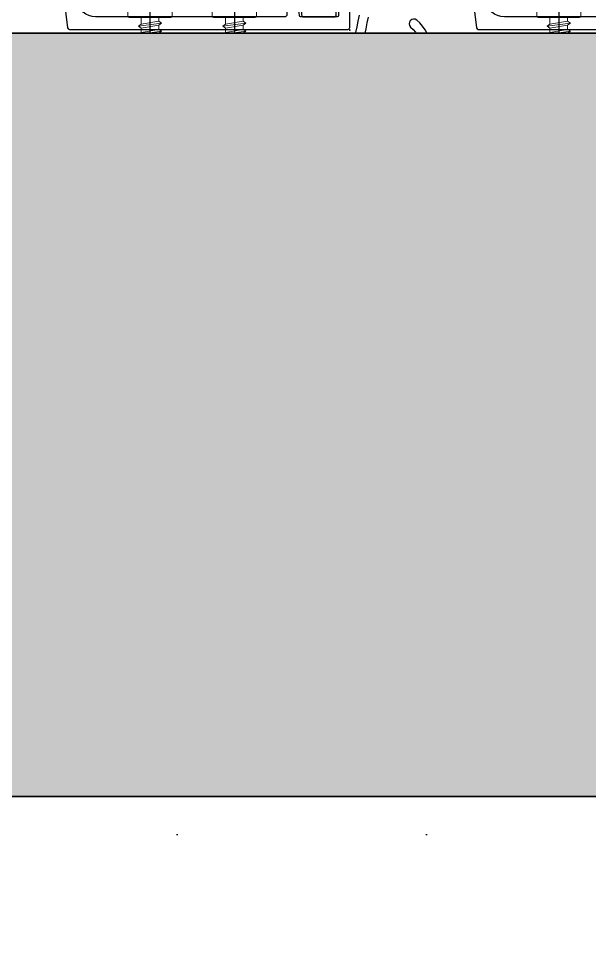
# Model space of a CAD drawing. Header units: millimetres. Extents: x -4391136 to -1798569, y -886572 to -291056.
# Drawn here: x -2452930.9 to -2452840.2, y -383440.3 to -383291.3 of the extents above; entities that cross this region are included whole.
import ezdxf

# ---------------------------------------------------------------- set-up
doc = ezdxf.new("R2010")
doc.units = ezdxf.units.MM
doc.set_wipeout_variables(frame=1)
for name, pattern in [('CENTER', [50.800000000000004, 31.75, -6.35, 6.35, -6.35]), ('HIDDEN', [0.375, 0.25, -0.125]), ('Xref-C-1-PP17-AR-2214-01-B$0$Hidden', [7.143800000000001, 4.7625, -2.3813])]:
    doc.linetypes.add(name, pattern=pattern)
for name, color, linetype in [('000 - STRUCTURE_STEEL_ACCESORIES_MAIN_COLOR_2', 7, 'Continuous'), ('000 - STRUCTURE_STEEL_ACCESORIES_WIPEOUT_', 7, 'Continuous'), ('010 - ASPG_ACCESSORIES_HATCH_', 7, 'Continuous'), ('010 - ASPG_ACCESSORIES_MAIN_COLOR_1', 7, 'Continuous'), ('010 - ASPG_ACCESSORIES_SUB_COLOR_1', 7, 'Continuous'), ('010 - ASPG_ACCESSORIES_SUB_COLOR_2', 7, 'Continuous'), ('010 - ASPG_ACCESSORIES_SYMBOL_', 7, 'Continuous'), ('010 - ASPG_ACCESSORIES_WIPEOUT_', 7, 'Continuous'), ('010 - ASPG_EXTR_MAIN_COLOR_2', 7, 'Continuous'), ('010 - ASPG_FASTERN_MAIN_COLOR_1', 7, 'Continuous'), ('010 - ASPG_FASTERN_SUB_COLOR_2', 7, 'Continuous'), ('010 - ASPG_FASTERN_SUB_COLOR_3', 7, 'Continuous'), ('010 - ASPG_FLASHING_HATCH_', 7, 'Continuous'), ('010 - ASPG_FLASHING_MAIN_COLOR_2', 7, 'Continuous'), ('010 - ASPG_FLASHING_MAIN_COLOR_4', 7, 'Continuous'), ('010 - ASPG_FLASHING_WIPEOUT_', 7, 'Continuous'), ('010 - ASPG_FRAMING_MAIN_COLOR_1', 7, 'Continuous'), ('010 - ASPG_FRAMING_MAIN_COLOR_2', 7, 'Continuous'), ('010 - ASPG_FRAMING_SUB_COLOR_2', 7, 'Continuous'), ('010 - ASPG_FRAMING_WIPEOUT_', 7, 'Continuous'), ('_PP-Dim', 7, 'Continuous'), ('BOLT & SCREW', 7, 'Continuous'), ('Center Line', 7, 'CENTER'), ('Xref-C-1-PP17-AR-2214-01-B$0$A-DETL-MBND', 7, 'Xref-C-1-PP17-AR-2214-01-B$0$Hidden')]:
    doc.layers.add(name, color=color, linetype=linetype)
doc.layers.add('010 - ASPG_EXTR_DEF_SUB', color=7, linetype='Continuous', plot=False)
doc.layers.add('010 - ASPG_FASTERN_DEF_SUB', color=7, linetype='Continuous', plot=False)
doc.layers.add('12-GRID', color=7, linetype='CENTER', lineweight=13)
doc.layers.add('SCREW', color=7, linetype='Continuous', lineweight=5)
pattern_1 = [(45, (68845973.91123614, -106253.6340706302), (-4.041115254481119, 4.041115254481119), []), (45, (68845976.60531414, -106253.6340706302), (-4.041115254481119, 4.041115254481119), [])]

# ---------------------------------------------------------------- blocks, each defined once
blk = doc.blocks.new('W-1-PP17-ENT2_REV00_20260526-152612_EX_LOPF-1')
at = {"layer": 'Xref-C-1-PP17-AR-2214-01-B$0$A-DETL-MBND', "color": 7}
blk.add_line((-13434.99999984959, -199.9999999986612), (970.0000017015263, -199.9999999986612), dxfattribs=at)
blk = doc.blocks.new('PZG35-9D5')
at = {"layer": 'Center Line', "color": 7}
blk.add_line((1.4210854715202e-14, 3.733653355866409), (1.4210854715202e-14, -10.53404386090006), dxfattribs=at)
at = {"layer": 'SCREW', "color": 7}
for p, q in [((-1.399999999999963, 2.842170943040401e-14), (-1.399999999999963, -1.090192378864657)), ((1.399999999999991, 0), (1.399999999999991, -0.5901923788647139)), ((-1.850000000000009, -1.399999999999977), (1.850000000000037, -0.8999999999999773)), ((-1.850000000000009, -1.399999999999977), (-1.399999999999963, -1.090192378864685)), ((-1.850000000000009, -1.399999999999977), (-1.399999999999963, -1.709807621135297)), ((-1.399999999999963, -1.090192378864685), (1.399999999999991, -0.5901923788646855)), ((-1.399999999999963, -1.709807621135297), (1.399999999999991, -1.209807621135297)), ((1.850000000000037, -0.8999999999999773), (1.399999999999991, -0.5901923788646855)), ((1.850000000000037, -0.8999999999999773), (1.399999999999991, -1.209807621135297)), ((1.399999999999991, -1.209807621135269), (1.399999999999991, -1.890192378864725)), ((-1.850000000000009, -2.699999999999989), (1.850000000000037, -2.199999999999989)), ((-1.850000000000009, -2.699999999999989), (-1.399999999999963, -2.390192378864697)), ((-1.850000000000009, -2.699999999999989), (-1.399999999999963, -3.009807621135309)), ((-1.399999999999963, -1.709807621135269), (-1.399999999999963, -2.390192378864697)), ((-1.399999999999963, -2.390192378864697), (1.399999999999991, -1.890192378864697)), ((-1.399999999999963, -3.009807621135309), (1.399999999999991, -2.509807621135309)), ((1.850000000000037, -2.199999999999989), (1.399999999999991, -1.890192378864697)), ((1.850000000000037, -2.199999999999989), (1.399999999999991, -2.509807621135309)), ((1.399999999999991, -2.50980762113528), (1.399999999999991, -3.190192378864708)), ((-1.850000000000009, -4), (-1.399999999999963, -3.690192378864708)), ((-1.850000000000009, -4), (-0.9911470940920566, -3.883938796498938)), ((-1.850000000000009, -4), (-1.399999999999963, -4.30980762113532)), ((-1.399999999999963, -3.009807621135309), (-1.399999999999963, -3.690192378864708)), ((-1.399999999999963, -3.690192378864708), (-0.8446989986695002, -3.591031485769975)), ((-1.399999999999963, -4.30980762113532), (-1.184865735341859, -4.271390788160659)), ((-1.399999999999963, -4.309807621135349), (-1.399999999999963, -8.099999999999966)), ((0.5619885887190463, -3.339837273736322), (1.399999999999991, -3.190192378864708)), ((0.7141825614195483, -3.653488843051434), (1.850000000000037, -3.5)), ((0.7141825614195483, -3.932275020881832), (1.399999999999991, -3.80980762113532)), ((1.850000000000037, -3.5), (1.399999999999991, -3.190192378864708)), ((1.850000000000037, -3.5), (1.399999999999991, -3.80980762113532)), ((1.399999999999991, -3.809807621135349), (1.399999999999991, -4.490192378864691)), ((0.7141825614195483, -4.612659778611231), (1.399999999999991, -4.49019237886472)), ((0.7141825614195483, -4.953488843051389), (1.850000000000037, -4.800000000000011)), ((0.7141825614195483, -5.232275020881843), (1.399999999999991, -5.109807621135332)), ((1.850000000000037, -4.800000000000011), (1.399999999999991, -4.49019237886472)), ((1.850000000000037, -4.800000000000011), (1.399999999999991, -5.109807621135332)), ((1.399999999999991, -5.109807621135332), (1.399999999999991, -8.099999999999966)), ((1.4210854715202e-14, -9.5), (-1.399999999999963, -8.099999999999966)), ((1.4210854715202e-14, -9.5), (1.399999999999991, -8.099999999999966))]:
    blk.add_line(p, q, dxfattribs=at)
blk.add_lwpolyline([(1.4210854715202e-14, -9.5), (0.7141825614195483, -5.232275020881843), (0.7141825614195483, -3.600899293750615, 0.4176573264866609), (0.4106596181599826, -3.300919979679151, 0.1081021898226624), (-0.8446989986694433, -3.591031485769975), (-1.399999999999991, -4.701675652739141)], format="xyb", dxfattribs=at)
blk = doc.blocks.new('*U3396')
at = {"layer": 'SCREW', "color": 7}
blk.add_lwpolyline([(3.026373332565058, 1.780836269555209, 0.09905967801670053), (0.7999999999999687, 2.546427498927414), (0.7999999999999687, 2.274284095813357), (-0.800000000000054, 2.274284095813357), (-0.800000000000054, 2.546427498927414, 0.09905967801670058), (-3.026373332565143, 1.780836269555209, 0.2665876613401604), (-3.500000000000043, 0.9556546004010897), (-3.500000000000043, 0.1999999999999886, 0.4142135623730938), (-3.300000000000054, 0), (3.299999999999997, 0, 0.4142135623731049), (3.499999999999986, 0.1999999999999886), (3.499999999999957, 0.9556546004010897, 0.2665876613401604)], format="xyb", close=True, dxfattribs=at)
blk.add_blockref('PZG35-9D5', (-1.4210854715202e-14, 0), dxfattribs=at)
blk = doc.blocks.new('*U3399')
at = {"color": 7}
blk.add_point((0, 0), dxfattribs=at)
at = {"layer": '010 - ASPG_ACCESSORIES_MAIN_COLOR_1', "color": 7}
blk.add_lwpolyline([(-39.69999999902211, -0.5999999995172398, 0.4142135623731156), (-39.99999999883585, -0.8999999995638059), (-39.99999999883585, -7.366962144914214, 0.5773502691897371), (-39.65044321701862, -7.568778847059366), (-36.64260295056738, -5.832201459393036, 0.7673269879794871), (-36.78520590183325, -5.299999999645297), (-37.89999999874271, -5.299999999645297, -0.4142135623735732), (-38.19999999902211, -4.999999999656938), (-38.19999999902211, -2.799999999587089, -0.4142135623730951), (-37.99999999883585, -2.59999999951724), (-32.18326623388566, -2.59999999951724, -0.3888787318530097), (-31.98402729420923, -2.782568851142787), (-31.8474567013327, -4.343577870872468, 0.3888787318530089), (-31.34935935237445, -4.799999999528882), (-30.29999999911524, -4.799999999528882, 0.4142135623732408), (-29.99999999883585, -4.499999999540523), (-29.99999999883585, -2.899999999505599, -0.4142135623731785), (-29.69999999902211, -2.59999999951724), (0.4107479506637901, -2.59999999951724, -0.3789692262628873), (3.38851808081381, -5.235465979035143), (7.952927200356498, -42.5207682372482, 0.4465929586642906), (11.6177961837966, -45.07649022702281, -0.4898018444424612), (16.07846395508386, -48.68238816667036), (16.06490363762714, -49.36225294566866, -0.1824796859550777), (15.80227640201338, -50.01801436272836, -0.2679491924113072), (15.32539491611533, -50.16829426406803, 1.122114645179816), (15.09990952932276, -52.3421093734276, 0.4050039718497206), (18.0645059288945, -49.40213623346681), (18.07806624681689, -48.72227145435209, 0.4898054953707174), (11.15966573380865, -43.12966807454978, -0.4465970485362636), (9.938031048281118, -42.27776159492242), (4.866356541635469, -0.8481197821154633, 0.3641755342157969), (4.570876519894227, -0.5999999995172398)], format="xyb", close=True, dxfattribs=at)
at = {"layer": '010 - ASPG_EXTR_DEF_SUB', "color": 7}
for p in [(-39.99999999883585, -0.4999999995172402), (43.44495566345738, -76.89999999944341), (43.44495566345738, -77.49999999954052)]:
    blk.add_point(p, dxfattribs=at)
at = {"layer": '010 - ASPG_EXTR_MAIN_COLOR_2', "color": 7}
blk.add_lwpolyline([(11.37409105408005, -48.15170148877115), (11.47245816211216, -47.43577758665815), (12.17779493960552, -47.55667202338264), (12.29266474000178, -46.78670596401826, -0.5355375090189683), (14.1918134491425, -49.16870282323253, 0.9915718169393263), (15.66379558271728, -49.57599316951273, 1.157025413028558), (8.792231505503878, -48.77291728999153, -0.6885576205791355), (8.274611146422103, -48.98797988444021), (-17.14292736421339, -22.16859813180672), (-32.34153279638849, -6.131750148785431), (-32.34153279638849, -2.899999981694054, 0.4143115081626392), (-32.64163311407901, -2.59999999951724), (-37.54163311352022, -2.59999999951724, 0.4141156188887998), (-37.84153278893791, -2.899999981635847), (-37.84153278893791, -4.299999988411218, 0.4142135623731781), (-37.54153279098682, -4.599999986478724), (-35.98884801496752, -4.599999986478724, -0.205894629290155), (-35.77110154624097, -4.693635078269653), (33.22969053988345, -77.49999999954052), (43.14495566324331, -77.49999999954052, 0.6681786376628355), (43.35708769806661, -76.98786796536915), (40.5215537941549, -74.1523340573247, 0.6681786381757795), (40.00942175951786, -74.36446609156592), (40.00942175951786, -75.99999999802712), (33.87471885257401, -75.99999999802712), (11.86384030175395, -52.7751643466243, -0.5583539238224016), (12.08261241135187, -51.95244935475676, 0.7662751832817146), (12.03674733010121, -50.39291741001107, -0.4385828234445206), (10.70630855322815, -48.05207626283555)], format="xyb", close=True, dxfattribs=at)
at = {"layer": 'SCREW', "color": 7, "rotation": 180}
for p in [(-21.64901723782532, -2.499999999924694), (-8.237076249206439, -2.499999999924694)]:
    blk.add_blockref('*U3396', p, dxfattribs=at)
blk = doc.blocks.new('*U2778')
at = {"color": 7}
blk.add_wipeout([(1380.0000000029763, 4.000000001456783), (60.00000000297587, 4.000000000000455), (60.00000000297587, 69.30000000000018), (1380.0000000029763, 69.30000000145697)], dxfattribs=at).dxf.layer = '010 - ASPG_FRAMING_WIPEOUT_'
at = {"layer": '010 - ASPG_FRAMING_MAIN_COLOR_2', "color": 7}
blk.add_lwpolyline([(1350.00000000414, 69.3000000014566), (90.00000000181171, 69.3), (90.00000000181171, 6), (1350.00000000414, 6.000000001456584)], close=True, dxfattribs=at)
at = {"layer": '010 - ASPG_FRAMING_SUB_COLOR_2', "color": 7}
for points in [[(1380.000000002976, 4.000000001456584), (60.00000000297587, 4), (60.00000000297587, 69.3), (1380.000000002976, 69.3000000014566)], [(60.00000000297587, 2.000000000715772), (60.00000000297587, 4), (1380.000000002976, 4.000000001456584), (1380.000000002976, 2.000000002172357)]]:
    blk.add_lwpolyline(points, close=True, dxfattribs=at)
at = {"color": 7, "xscale": -1, "rotation": 180}
for p in [(1261.770309460117, 69.3), (1326.770309460117, 69.3)]:
    blk.add_blockref('*U3399', p, dxfattribs=at)
blk = doc.blocks.new('*U1988')
at = {"color": 7}
blk.add_wipeout([(-1491.052723732777, 0), (1488.9472762672228, 0), (1488.9472762672228, 119.92499999998836), (-1491.052723732777, 119.92499999998836)], dxfattribs=at).dxf.layer = '010 - ASPG_FRAMING_WIPEOUT_'
at = {"layer": '010 - ASPG_FRAMING_MAIN_COLOR_1', "color": 7}
for p, q in [((-1491.052723732777, 10.38499999998021), (1488.947276267223, 10.38499999998021)), ((-1491.052723732733, 5.309999999997672), (1488.947276267223, 5.309999999997672)), ((-1491.052723732748, 0), (1488.947276267223, 0))]:
    blk.add_line(p, q, dxfattribs=at)
blk = doc.blocks.new('*U1976')
at = {"layer": '010 - ASPG_ACCESSORIES_SUB_COLOR_2', "color": 7}
for p, q in [((-2.084999999999127, -1.547816335794778), (-2.084999999999127, 0)), ((2.084999999999013, -1.047816335789321), (2.084999999999127, 0)), ((-2.729999999999563, -1.899999999995998), (2.729999999999563, -1.399999999995998)), ((-2.084999999999127, -1.547816335789321), (2.084999999999127, -1.047816335789321)), ((2.729999999999563, -1.399999999995998), (2.084999999999127, -1.047816335789321)), ((2.729999999999563, -1.399999999995998), (2.084999999999127, -1.752183664200857)), ((-2.729999999999563, -1.899999999995998), (-2.084999999999127, -1.547816335789321)), ((-2.729999999999563, -1.899999999995998), (-2.084999999999127, -2.252183664200857)), ((-2.084999999999127, -2.252183664200857), (2.084999999999127, -1.752183664200857)), ((-2.084999999999013, -3.347816335790412), (-2.084999999999127, -2.252183664206314)), ((-2.084999999999127, -3.347816335790412), (2.084999999999127, -2.847816335790412)), ((2.084999999999013, -2.847816335790412), (2.0849999999989, -1.752183664201084)), ((2.729999999999563, -3.19999999999709), (2.084999999999127, -2.847816335790412)), ((-2.729999999999563, -3.69999999999709), (2.729999999999563, -3.19999999999709)), ((-2.729999999999563, -3.69999999999709), (-2.084999999999127, -3.347816335790412)), ((-2.729999999999563, -3.69999999999709), (-2.084999999999127, -4.052183664201948)), ((-2.084999999999127, -4.052183664201948), (2.084999999999127, -3.552183664201948)), ((-2.0849999999989, -5.147816335791504), (-2.084999999999013, -4.052183664201948)), ((2.729999999999563, -3.19999999999709), (2.084999999999127, -3.552183664201948)), ((2.084999999999241, -4.647816335791504), (2.084999999999241, -3.552183664201948)), ((-2.729999999999563, -5.499999999998181), (2.729999999999563, -4.999999999998181)), ((-2.729999999999563, -5.499999999998181), (2.729999999999563, -4.999999999998181)), ((-2.729999999999563, -5.499999999998181), (-2.084999999999127, -5.147816335791504)), ((-2.729999999999563, -5.499999999998181), (-2.084999999999127, -5.147816335791504)), ((-2.729999999999563, -5.499999999998181), (-2.084999999999127, -5.852183664203039)), ((-2.729999999999563, -5.499999999998181), (-2.084999999999127, -5.852183664203039)), ((-2.084999999999127, -5.147816335791504), (2.084999999999127, -4.647816335791504)), ((-2.084999999999127, -5.147816335791504), (2.084999999999127, -4.647816335791504)), ((-2.084999999999127, -5.852183664203039), (2.084999999999127, -5.352183664203039)), ((-2.084999999999127, -5.852183664203039), (2.084999999999127, -5.352183664203039)), ((-2.084999999999127, -6.947816335792595), (-2.0849999999989, -5.852183664203039)), ((-2.084999999999127, -6.947816335792595), (-2.084999999999127, -5.852183664203039)), ((2.729999999999563, -4.999999999998181), (2.084999999999127, -4.647816335791504)), ((2.729999999999563, -4.999999999998181), (2.084999999999127, -4.647816335791504)), ((2.729999999999563, -4.999999999998181), (2.084999999999127, -5.352183664203039)), ((2.729999999999563, -4.999999999998181), (2.084999999999127, -5.352183664203039)), ((2.084999999999127, -6.447816335792595), (2.084999999999127, -5.352183664203039)), ((2.084999999999127, -6.447816335792595), (2.084999999999241, -5.352183664203039)), ((-2.729999999999563, -7.299999999999272), (2.729999999999563, -6.799999999999272)), ((-2.729999999999563, -7.299999999999272), (-2.084999999999127, -6.947816335792595)), ((-2.729999999999563, -7.299999999999272), (-2.084999999999127, -7.652183664204131)), ((-2.084999999999127, -6.947816335792595), (2.084999999999127, -6.447816335792595)), ((-2.084999999999127, -7.652183664204131), (2.084999999999127, -7.152183664204131)), ((2.729999999999563, -6.799999999999272), (2.084999999999127, -6.447816335792595)), ((2.729999999999563, -6.799999999999272), (2.084999999999127, -7.152183664204131)), ((2.084999999999127, -8.247816335793686), (2.084999999999127, -7.152183664204131)), ((-2.729999999999563, -9.099999999998545), (-2.084999999999127, -8.747816335793686)), ((-2.084999999999127, -8.747816335793686), (-2.084999999999127, -7.652183664204131)), ((-2.084999999999127, -8.747816335793686), (-1.064489079482883, -8.605286877620529)), ((0.4333070988686814, -8.43729858455481), (2.084999999999127, -8.247816335793686)), ((0.7141825614198751, -8.775605983184505), (2.729999999999563, -8.599999999998545)), ((2.729999999999563, -8.599999999998545), (2.084999999999127, -8.247816335793686)), ((2.729999999999563, -8.599999999998545), (2.084999999999127, -8.952183664205222)), ((-2.729999999999563, -9.099999999998545), (-1.568355612604137, -8.982641209644498)), ((-2.729999999999563, -9.099999999998545), (-2.084999999999127, -9.452183664205222)), ((-2.084999999999127, -9.452183664205222), (-1.629698446698967, -9.388594061787444)), ((-2.084999999999127, -10.54781633579296), (-2.084999999999127, -9.452183664205222)), ((0.7141825614198751, -9.102437496409038), (2.084999999999127, -8.952183664205222)), ((0.7141825614198751, -10.20507654483481), (2.084999999999127, -10.04781633579296)), ((0.7141825614198751, -10.57560598318378), (2.729999999999563, -10.39999999999964)), ((2.084999999999127, -10.04781633579296), (2.084999999999127, -8.952183664205222)), ((2.729999999999563, -10.39999999999964), (2.084999999999127, -10.04781633579296)), ((2.729999999999563, -10.39999999999964), (2.084999999999127, -10.75218366420449)), ((-2.729999999999563, -10.89999999999964), (-2.084999999999127, -10.54781633579296)), ((-2.729999999999563, -10.89999999999964), (-1.844567201240352, -10.81054635710279)), ((-2.729999999999563, -10.89999999999964), (-2.084999999999127, -11.25218366420449)), ((-2.084999999999127, -10.54781633579296), (-1.798826981090315, -10.50784803706301)), ((-2.084999999999127, -11.25218366420449), (-1.907557413303948, -11.22740118002912)), ((-2.084999999999127, -12.40167565273805), (-2.084999999999127, -11.25218366420449)), ((0.7141825614198751, -10.90243749640831), (2.084999999999127, -10.75218366420449)), ((2.084999999999127, -10.75218366420449), (2.084999999999127, -15.59999999999854)), ((-2.084999999999127, -12.40167565273805), (-2.084999999999127, -15.59999999999854)), ((0, -17.19999999999891), (-2.084999999999127, -15.59999999999854)), ((0, -17.19999999999891), (2.084999999999127, -15.59999999999854))]:
    blk.add_line(p, q, dxfattribs=at)
blk.add_lwpolyline([(0, -17.19999999999891), (0.7141825614198751, -11.45704931750151), (0.7141825614198751, -8.736688384093213, 0.4176573264866609), (0.4106596181591158, -8.436709070021607, 0.07099332720072511), (-1.529698998669119, -8.726820576112004), (-2.084999999999127, -12.40167565273805)], format="xyb", dxfattribs=at)
at = {"layer": '010 - ASPG_ACCESSORIES_SYMBOL_', "color": 7, "linetype": 'CENTER'}
blk.add_line((0, 6.142561988594025), (0, -18.19999999999891), dxfattribs=at)
at = {"layer": '010 - ASPG_FASTERN_MAIN_COLOR_1', "color": 7}
for p, q in [((-4.170000000000073, 5.049999999999272), (-4.170000000000073, 1.200000000000728)), ((3.127500000000509, 5.450000000000728), (-3.127500000000509, 5.450000000000728)), ((-2.084999999999127, 5.049999999999272), (-2.084999999999127, 1.200000000000728)), ((2.084999999999127, 5.049999999999272), (2.084999999999127, 1.200000000000728)), ((4.170000000000073, 5.049999999999272), (4.170000000000073, 1.200000000000728)), ((-5.5, 0.5499999999992724), (-5.5, 0)), ((5.5, 0), (-5.5, 0)), ((-5.200000000000728, 0.8500000000003638), (-4.170000000000073, 1.200000000000728)), ((5.200000000000728, 0.8500000000003638), (-5.200000000000728, 0.8500000000003638)), ((4.170000000000073, 1.200000000000728), (-4.170000000000073, 1.200000000000728)), ((-2.57630675031578, 0.8500000000003638), (-2.084999999999127, 1.200000000000728)), ((2.44630675031658, 0.8500000000003638), (2.084999999999127, 1.200000000000728)), ((5.200000000000728, 0.8500000000003638), (4.170000000000073, 1.200000000000728)), ((5.5, 0.5499999999992724), (5.5, 0))]:
    blk.add_line(p, q, dxfattribs=at)
for centre, radius, start, end in [((-3.127500000000509, 3.891492187500262), 1.55850781249987, 48.01707852331997, 131.98292147668), ((0, -0.1840312499989523), 5.634031249999114, 68.2799117114248, 111.7200882885752), ((3.127500000000509, 3.891492187500262), 1.558507812499965, 48.01707852331997, 131.98292147668), ((-5.200000000000728, 0.5499999999992724), 0.3, 90, 180), ((5.200000000000728, 0.5499999999992724), 0.3, 0, 90)]:
    blk.add_arc(centre, radius, start, end, dxfattribs=at)
blk = doc.blocks.new('G$C7D677D58')
at = {"layer": '010 - ASPG_FASTERN_MAIN_COLOR_1'}
h = blk.add_hatch(dxfattribs=at)
h.set_pattern_fill('ANSI35', scale=0.02, angle=280.6768409131589, style=0)
h.set_pattern_definition([(145.6768409131589, (67.45353497568851, -13.09426057516771), (0.00281929956869494, 0.00412935224241727), []), (145.6768409131589, (67.45006064978782, -13.09491560150343), (0.00281929956869494, 0.00412935224241727), [0.006249999999999968, -0.001249999999999992, 0, -0.001249999999999992])])
h.paths.add_polyline_path([(0.02989179726182556, 0.01545000000078289), (0.02447319464567954, 0.01545000000078289), (0.02447319464567954, 0.0005500000004303729), (0.02989179726182556, 0.0005500000004303729)])
at = {"layer": '010 - ASPG_FASTERN_DEF_SUB', "color": 7, "ltscale": 0.1}
blk.add_line((0.03829179726176335, 0.007999999999924512), (0, 0.007999999999924512, -2.806346833239134e-06), dxfattribs=at)
at = {"layer": '010 - ASPG_FASTERN_MAIN_COLOR_1', "color": 7}
for p, q in [((0.01247319464710017, 0.01492820323028354, -2.806346833239134e-06), (0.007673194646940829, 0.01492820323028354, -2.806346833239134e-06)), ((0.01327319464712673, 0, -2.806346833239134e-06), (0.01327319464712673, 0.01599999999996271, -2.806346833239134e-06)), ((0.01327319464712673, 0.01599999999996271, -2.806346833239134e-06), (0.01447319464705288, 0.01599999999996271, -2.806346833239134e-06)), ((0.01447319464705288, 0.01599999999996271, -2.806346833239134e-06), (0.01447319464705288, 0, -2.806346833239134e-06)), ((0.02989179726182556, 0), (0.02989179726182556, 0.01599999999996271)), ((0.02989179726182556, 0.01599999999996271), (0.03109179726175171, 0.01599999999996271)), ((0.03109179726175171, 0.01599999999996271), (0.03109179726175171, 0)), ((0.03109179726175171, 0.001071796769679167), (0.03109179726175171, 0.01492820323028354)), ((0.03589179726191105, 0.01492820323028354), (0.03109179726175171, 0.01492820323028354)), ((0.002400000000079672, 0.01199999999994361, -2.806346833239134e-06), (0.001600000000053114, 0.01119999999991705, -2.806346833239134e-06)), ((0.006873194647141645, 0.01199999999994361, -2.806346833239134e-06), (0.002400000000079672, 0.01199999999994361, -2.806346833239134e-06)), ((0.006873194647141645, 0.002803847577297347, -2.806346833239134e-06), (0.006873194647141645, 0.01319615242266536, -2.806346833239134e-06)), ((0.01327319464712673, 0.002803847577297347, -2.806346833239134e-06), (0.01327319464712673, 0.01319615242266536, -2.806346833239134e-06)), ((0.03669179726193761, 0.002803847577297347), (0.03669179726193761, 0.01319615242266536)), ((0.001600000000053114, 0.00479999999993197, -2.806346833239134e-06), (0.001600000000053114, 0.01119999999991705, -2.806346833239134e-06)), ((0.006873194647141645, 0.01119999999991705, -2.806346833239134e-06), (0.001600000000053114, 0.01119999999991705, -2.806346833239134e-06)), ((0.01247319464710017, 0.01146410161504718, -2.806346833239134e-06), (0.007673194646940829, 0.01146410161504718, -2.806346833239134e-06)), ((0.03589179726191105, 0.01146410161504718), (0.03109179726175171, 0.01146410161504718)), ((0.006873194647141645, 0.00479999999993197, -2.806346833239134e-06), (0.001600000000053114, 0.00479999999993197, -2.806346833239134e-06)), ((0.002400000000079672, 0.003999999999905413, -2.806346833239134e-06), (0.001600000000053114, 0.00479999999993197, -2.806346833239134e-06)), ((0.01247319464710017, 0.00453589838480184, -2.806346833239134e-06), (0.007673194646940829, 0.00453589838480184, -2.806346833239134e-06)), ((0.03589179726191105, 0.00453589838480184), (0.03109179726175171, 0.00453589838480184)), ((0.006873194647141645, 0.003999999999905413, -2.806346833239134e-06), (0.002400000000079672, 0.003999999999905413, -2.806346833239134e-06)), ((0.01247319464710017, 0.001071796769679167, -2.806346833239134e-06), (0.007673194646940829, 0.001071796769679167, -2.806346833239134e-06)), ((0.01447319464705288, 0, -2.806346833239134e-06), (0.01327319464712673, 0, -2.806346833239134e-06)), ((0.03109179726175171, 0), (0.02989179726182556, 0)), ((0.03589179726191105, 0.001071796769679167), (0.03109179726175171, 0.001071796769679167))]:
    blk.add_line(p, q, dxfattribs=at)
at = {"layer": '010 - ASPG_FASTERN_MAIN_COLOR_1', "color": 7, "elevation": -2.806346833239134e-06}
for points in [[(0.007673194646940829, 0.01492820323028354, 0.4618802153516978), (0.007673194646940829, 0.01146410161504718, 0.2309401076757868), (0.007673194646940829, 0.00453589838480184, 0.461880215351701), (0.007673194646940829, 0.001071796769679167)], [(0.01247319464710017, 0.01492820323028354, -0.4618802153516978), (0.01247319464710017, 0.01146410161504718, -0.2309401076757868), (0.01247319464710017, 0.00453589838480184, -0.461880215351701), (0.01247319464710017, 0.001071796769679167)], [(0.03589179726191105, 0.01492820323028354, -0.4618802153516978), (0.03589179726191105, 0.01146410161504718, -0.2309401076757868), (0.03589179726191105, 0.00453589838480184, -0.4618802153517009), (0.03589179726191105, 0.001071796769679167)]]:
    blk.add_lwpolyline(points, format="xyb", dxfattribs=at)
at = {"layer": '010 - ASPG_FASTERN_MAIN_COLOR_1', "color": 7}
blk.add_lwpolyline([(0.02989179726182556, 0.01545000000078289), (0.02447319464567954, 0.01545000000078289), (0.02447319464567954, 0.0005500000004303729), (0.02989179726182556, 0.0005500000004303729)], close=True, dxfattribs=at)
at = {"layer": '010 - ASPG_FASTERN_SUB_COLOR_2', "color": 7, "linetype": 'HIDDEN'}
for p, q in [((0.02989179726182556, 0.01199999999994361), (0.01447319464705288, 0.01199999999994361, -2.806346833239134e-06)), ((0.02989179726182556, 0.01119999999991705), (0.01447319464705288, 0.01119999999991705, -2.806346833239134e-06)), ((0.02989179726182556, 0.00479999999993197), (0.01447319464705288, 0.00479999999993197, -2.806346833239134e-06)), ((0.02989179726182556, 0.003999999999905413), (0.01447319464705288, 0.003999999999905413, -2.806346833239134e-06))]:
    blk.add_line(p, q, dxfattribs=at)
blk = doc.blocks.new('010 - ASPG_ACCESSORIES_BRACKET_FOR_FRAME_TYPE-1_CUT-VIEW')
at = {"color": 7}
blk.add_wipeout([(4.656612873077393e-10, 25.00000000008731), (4.656612873077393e-10, 1.8189894035458565e-12), (40, 1.8189894035458565e-12), (40, 3.000000000153044), (3.0000000003213074, 3.000000000153044), (3.0000000003213074, 25.00000000008731)], dxfattribs=at).dxf.layer = '010 - ASPG_ACCESSORIES_WIPEOUT_'
at = {"layer": '010 - ASPG_ACCESSORIES_HATCH_'}
h = blk.add_hatch(dxfattribs=at)
h.set_pattern_fill('ANSI32', scale=0.03)
h.set_pattern_definition(pattern_1)
h.paths.add_polyline_path([(1.452183664310724, 16.08500000019558), (1.100000000093132, 16.73000000005413), (0.7478163363412023, 16.08500000019558), (4.656612873077393e-10, 16.08500000019558), (4.656612873077393e-10, 25.00000000008731), (3.000000000465661, 25.00000000008731), (2.9848025678657, 16.08500000019558)])
h = blk.add_hatch(dxfattribs=at)
h.set_pattern_fill('ANSI32', scale=0.03)
h.set_pattern_definition(pattern_1)
h.paths.add_polyline_path([(4.656612873077393e-10, 0), (4.656612873077393e-10, 11.78062006374239), (0.1825785292312503, 11.91500000003725), (1.247816335875541, 11.91500000003725), (1.600000000558794, 11.27000000019325), (1.952183664776385, 11.91500000003725), (3.000000000465661, 11.9150000000518), (3.000000000465661, 3.000000000160071), (19.70000000018626, 3.000000000043656), (19.70000000018626, 1.164153218269348e-10)])
h = blk.add_hatch(dxfattribs=at)
h.set_pattern_fill('ANSI32', scale=0.03)
h.set_pattern_definition(pattern_1)
h.paths.add_polyline_path([(28.70000000018626, 1.164153218269348e-10), (28.70000000018626, 3.000000000043656), (40, 3.000000000160071), (40, 0)])
at = {"layer": '010 - ASPG_ACCESSORIES_MAIN_COLOR_1', "color": 7}
blk.add_lwpolyline([(4.656612873077393e-10, 25.00000000008731), (4.656612873077393e-10, 0), (40, 0), (40, 3.000000000160071), (3.000000000465661, 3.000000000160071), (3.000000000465661, 25.00000000008731)], close=True, dxfattribs=at)
at = {"layer": '010 - ASPG_ACCESSORIES_SUB_COLOR_1', "color": 7}
for points in [[(1.452183664310724, 16.08500000019558), (1.100000000093132, 16.73000000005413), (0.7478163363412023, 16.08500000019558), (4.656612873077393e-10, 16.08500000019558), (4.656612873077393e-10, 25.00000000008731), (3.000000000465661, 25.00000000008731), (2.9848025678657, 16.08500000019558)], [(4.656612873077393e-10, 0), (4.656612873077393e-10, 11.78062006374239), (0.1825785292312503, 11.91500000003725), (1.247816335875541, 11.91500000003725), (1.600000000558794, 11.27000000019325), (1.952183664776385, 11.91500000003725), (3.000000000465661, 11.9150000000518), (3.000000000465661, 3.000000000160071), (19.70000000018626, 3.000000000043656), (19.70000000018626, 1.164153218269348e-10)], [(28.70000000018626, 1.164153218269348e-10), (28.70000000018626, 3.000000000043656), (40, 3.000000000160071), (40, 0)]]:
    blk.add_lwpolyline(points, close=True, dxfattribs=at)
blk = doc.blocks.new('G$CF155826C')
at = {"layer": '010 - ASPG_FASTERN_DEF_SUB', "color": 7, "ltscale": 0.1}
blk.add_line((0, 0.007999999999924512), (0.03829179726176335, 0.007999999999924512, -2.806346833239134e-06), dxfattribs=at)
at = {"layer": '010 - ASPG_FASTERN_MAIN_COLOR_1', "color": 7}
for p, q in [((0.002399999999852298, 0.01492820323028354), (0.007200000000011642, 0.01492820323028354)), ((0.007200000000011642, 0.01599999999996271), (0.007200000000011642, 0)), ((0.00839999999993779, 0.01599999999996271), (0.007200000000011642, 0.01599999999996271)), ((0.007200000000011642, 0.001071796769679167), (0.007200000000011642, 0.01492820323028354)), ((0.00839999999993779, 0), (0.00839999999993779, 0.01599999999996271)), ((0.02381860261471047, 0.01599999999996271, -2.806346833239134e-06), (0.02381860261471047, 0, -2.806346833239134e-06)), ((0.02501860261463662, 0.01599999999996271, -2.806346833239134e-06), (0.02381860261471047, 0.01599999999996271, -2.806346833239134e-06)), ((0.02501860261463662, 0, -2.806346833239134e-06), (0.02501860261463662, 0.01599999999996271, -2.806346833239134e-06)), ((0.02581860261466318, 0.01492820323028354, -2.806346833239134e-06), (0.03061860261482252, 0.01492820323028354, -2.806346833239134e-06)), ((0.001599999999825741, 0.002803847577297347), (0.001599999999825741, 0.01319615242266536)), ((0.02501860261463662, 0.002803847577297347, -2.806346833239134e-06), (0.02501860261463662, 0.01319615242266536, -2.806346833239134e-06)), ((0.0314186026146217, 0.002803847577297347, -2.806346833239134e-06), (0.0314186026146217, 0.01319615242266536, -2.806346833239134e-06)), ((0.0314186026146217, 0.01199999999994361, -2.806346833239134e-06), (0.03589179726168368, 0.01199999999994361, -2.806346833239134e-06)), ((0.03589179726168368, 0.01199999999994361, -2.806346833239134e-06), (0.03669179726171024, 0.01119999999991705, -2.806346833239134e-06)), ((0.002399999999852298, 0.01146410161504718), (0.007200000000011642, 0.01146410161504718)), ((0.02581860261466318, 0.01146410161504718, -2.806346833239134e-06), (0.03061860261482252, 0.01146410161504718, -2.806346833239134e-06)), ((0.0314186026146217, 0.01119999999991705, -2.806346833239134e-06), (0.03669179726171024, 0.01119999999991705, -2.806346833239134e-06)), ((0.03669179726171024, 0.00479999999993197, -2.806346833239134e-06), (0.03669179726171024, 0.01119999999991705, -2.806346833239134e-06)), ((0.002399999999852298, 0.00453589838480184), (0.007200000000011642, 0.00453589838480184)), ((0.02581860261466318, 0.00453589838480184, -2.806346833239134e-06), (0.03061860261482252, 0.00453589838480184, -2.806346833239134e-06)), ((0.0314186026146217, 0.00479999999993197, -2.806346833239134e-06), (0.03669179726171024, 0.00479999999993197, -2.806346833239134e-06)), ((0.03589179726168368, 0.003999999999905413, -2.806346833239134e-06), (0.03669179726171024, 0.00479999999993197, -2.806346833239134e-06)), ((0.0314186026146217, 0.003999999999905413, -2.806346833239134e-06), (0.03589179726168368, 0.003999999999905413, -2.806346833239134e-06)), ((0.002399999999852298, 0.001071796769679167), (0.007200000000011642, 0.001071796769679167)), ((0.007200000000011642, 0), (0.00839999999993779, 0)), ((0.02381860261471047, 0, -2.806346833239134e-06), (0.02501860261463662, 0, -2.806346833239134e-06)), ((0.02581860261466318, 0.001071796769679167, -2.806346833239134e-06), (0.03061860261482252, 0.001071796769679167, -2.806346833239134e-06))]:
    blk.add_line(p, q, dxfattribs=at)
at = {"layer": '010 - ASPG_FASTERN_MAIN_COLOR_1', "color": 7, "elevation": -2.806346833239134e-06}
for points in [[(0.002399999999852298, 0.01492820323028354, 0.4618802153516978), (0.002399999999852298, 0.01146410161504718, 0.2309401076757868), (0.002399999999852298, 0.00453589838480184, 0.4618802153517009), (0.002399999999852298, 0.001071796769679167)], [(0.02581860261466318, 0.01492820323028354, 0.4618802153516978), (0.02581860261466318, 0.01146410161504718, 0.2309401076757868), (0.02581860261466318, 0.00453589838480184, 0.461880215351701), (0.02581860261466318, 0.001071796769679167)], [(0.03061860261482252, 0.01492820323028354, -0.4618802153516978), (0.03061860261482252, 0.01146410161504718, -0.2309401076757868), (0.03061860261482252, 0.00453589838480184, -0.461880215351701), (0.03061860261482252, 0.001071796769679167)]]:
    blk.add_lwpolyline(points, format="xyb", dxfattribs=at)
at = {"layer": '010 - ASPG_FASTERN_SUB_COLOR_3', "color": 7, "linetype": 'HIDDEN'}
for p, q in [((0.00839999999993779, 0.01199999999994361), (0.02381860261471047, 0.01199999999994361, -2.806346833239134e-06)), ((0.00839999999993779, 0.01119999999991705), (0.02381860261471047, 0.01119999999991705, -2.806346833239134e-06)), ((0.00839999999993779, 0.00479999999993197), (0.02381860261471047, 0.00479999999993197, -2.806346833239134e-06)), ((0.00839999999993779, 0.003999999999905413), (0.02381860261471047, 0.003999999999905413, -2.806346833239134e-06))]:
    blk.add_line(p, q, dxfattribs=at)
blk = doc.blocks.new('*U1985')
at = {"color": 7, "xscale": -1, "rotation": 270}
blk.add_blockref('*U1976', (3, 10.99999999995634), dxfattribs=at)
at = {"color": 7}
blk.add_wipeout([(45.00000000000454, 75.00000000001457), (45.00000000000455, 29.999999999578005), (0, 29.999999999577994), (0, 25.00000000001455), (50, 25.00000000001456), (49.99999999999999, 75.00000000001457)], dxfattribs=at).dxf.layer = '000 - STRUCTURE_STEEL_ACCESORIES_WIPEOUT_'
at = {"layer": '010 - ASPG_ACCESSORIES_HATCH_'}
h = blk.add_hatch(dxfattribs=at)
h.set_pattern_fill('ANSI32', scale=0.03, angle=-90.00000000000001)
h.set_pattern_definition([(315, (-106132.4892735402, -14494238.67851865), (1.01027881362028, 1.01027881362028), []), (315, (-106132.4892735402, -14494239.35203815), (1.01027881362028, 1.01027881362028), [])])
h.paths.add_polyline_path([(45, 75.00000000001455), (45, 30.00000000001455), (0, 30.00000000001455), (0, 25.00000000001455), (50, 25.00000000001455), (50, 75.00000000001455)])
at = {"layer": '000 - STRUCTURE_STEEL_ACCESORIES_MAIN_COLOR_2', "color": 7}
blk.add_lwpolyline([(45, 75.00000000001455), (45, 30.00000000001455), (0, 30.00000000001455), (0, 25.00000000001455), (50, 25.00000000001455), (50, 75.00000000001455)], close=True, dxfattribs=at)
at = {"color": 7, "xscale": -1000, "yscale": 1000, "zscale": 1000}
for name, p, rotation in [('G$CF155826C', (36.60000000006221, 60.49999999999591), 180), ('G$C7D677D58', (32.1999999997206, 46.47319464563043, 0.001403173416619567), 90)]:
    blk.add_blockref(name, p, dxfattribs=dict(at, rotation=rotation))
at = {"color": 7, "xscale": -1, "rotation": 180}
blk.add_blockref('010 - ASPG_ACCESSORIES_BRACKET_FOR_FRAME_TYPE-1_CUT-VIEW', (-4.656612873077393e-10, 25.00000000008731), dxfattribs=at)
blk = doc.blocks.new('W-1-PP17-ENT2_REV00_20260528-225335_ASPG_UPPF')
at = {"color": 7, "xscale": -1}
blk.add_blockref('*U2778', (-4435, -152.0000000032596), dxfattribs=at)
at = {"color": 7, "rotation": 180}
blk.add_blockref('*U1988', (-4439, -200.0000000032596), dxfattribs=at)
at = {"color": 7, "rotation": 270}
blk.add_blockref('*U1985', (-5804, -150.000000001397), dxfattribs=at)
blk = doc.blocks.new('*U3395')
at = {"layer": '12-GRID', "color": 7, "linetype": 'CENTER'}
for p, q in [((5.684341886080801e-14, -6.200000000000029), (5.684341886080801e-14, 2.200000000000029)), ((-4.199999999999973, -2), (4.200000000000085, -2))]:
    blk.add_line(p, q, dxfattribs=at)
at = {"layer": 'BOLT & SCREW', "color": 7}
for p, q in [((-0.2288719817826677, -1.446462371730204), (-0.4418749999998197, -0.2325000000002947)), ((-0.2288719817826677, -1.542256036434869), (-0.4418749999998197, -1.116250000000048)), ((0.2288719817822642, -1.446462371730562), (0.4418749999996946, -0.2324999999999764)), ((0.2288719817822642, -1.542256036434869), (0.4418749999996946, -1.116250000000048)), ((-0.553537628269381, -1.771128018217196), (-1.767499999999847, -1.558125000000442)), ((-0.553537628269381, -2.228871981782805), (-1.767500000000483, -2.441875000000354)), ((-0.4577439635652332, -1.771128018217196), (-0.8837500000000146, -1.558125000000442)), ((-0.4577439635652332, -2.228871981782805), (-0.8837500000000146, -2.441875000000354)), ((-0.2288719817826677, -2.457743963565131), (-0.4418749999998197, -2.883750000000271)), ((-0.2288719817821107, -2.553537628269438), (-0.4418749999998197, -3.767500000000023)), ((0.4418749999996946, -2.883750000000271), (0.2288719817829008, -2.457743963565131)), ((0.2288719817829008, -2.553537628269438), (0.4418749999999732, -3.767500000000023)), ((0.4577439635647103, -1.771128018217196), (0.8837499999994917, -1.558125000000442)), ((0.4577439635647103, -2.228871981782805), (0.8837500000001283, -2.441874999999877)), ((0.5535376282692559, -1.771128018217196), (1.767500000000001, -1.558125000000124)), ((0.5535376282692559, -2.228871981782805), (1.767500000000001, -2.441874999999877))]:
    blk.add_line(p, q, dxfattribs=at)
for points in [[(-1.767500000000006, -1.558125000000442), (-0.8837500000001342, -1.558125000000442, 0.4142135623730394), (-0.4418749999998197, -1.116250000000048), (-0.4418749999998197, -0.2325000000002947), (0.4418749999996946, -0.2324999999999764), (0.4418749999996946, -1.116250000000048, 0.4142135623731505), (0.8837500000000089, -1.558125000000442), (1.76750000000012, -1.558125000000124), (1.76750000000012, -2.441874999999877), (0.8837500000000089, -2.441874999999877, 0.414213562373095), (0.4418749999996946, -2.883750000000271), (0.4418749999999732, -3.767500000000023), (-0.4418749999998197, -3.767500000000023), (-0.4418749999998197, -2.883750000000271, 0.4142135623730397), (-0.8837500000001342, -2.441875000000354), (-1.767500000000483, -2.441875000000354)], [(0.2288719817829008, -2.457743963565131, -0.414213562373095), (0.4577439635645909, -2.228871981782805), (0.5535376282692559, -2.228871981782805), (0.5535376282692559, -1.771128018217196), (0.4577439635645909, -1.771128018217196, -0.4142135623730951), (0.228871981782105, -1.542256036434869), (0.228871981782105, -1.446462371730562), (-0.2288719817826677, -1.446462371730204), (-0.2288719817826677, -1.542256036434869, -0.4142135623730951), (-0.4577439635649944, -1.771128018217196), (-0.553537628269381, -1.771128018217196), (-0.553537628269381, -2.228871981782805), (-0.4577439635649944, -2.228871981782805, -0.4142135623730951), (-0.2288719817826677, -2.457743963565131), (-0.2288719817822698, -2.553537628269438), (0.2288719817829008, -2.553537628269438)]]:
    blk.add_lwpolyline(points, format="xyb", close=True, dxfattribs=at)
blk.add_circle((5.684341886080801e-14, -2), 3.5, dxfattribs=at)
blk = doc.blocks.new('*U3047')
at = {"layer": '010 - ASPG_EXTR_MAIN_COLOR_2', "color": 7}
for points in [[(1115.561955856625, 33.06505110442775, 0.07704788012868193), (1148.74152756203, 68.43644483808565, -0.2476739044870795), (1148.989188615698, 68.56714037120945), (1150.984089381993, 68.56714037120945, -0.04413111325910057), (1151.472824816126, 68.50458020212498, -0.1258462906385483), (1153.963676901069, 67.20642238182153, -0.09885145914925667), (1154.817340067122, 66.03380806519088, -0.2058282691334744), (1154.793666421436, 61.20460651100983, -0.1151163694662807), (1151.368324128445, 57.18072180556736, 0.822373071447778), (1152.455046290532, 56.10392398616203, 0.109184526549196), (1156.148600934073, 60.55948756870019, 0.2083234795678962), (1156.189426846337, 66.64026457486578, 0.1005277992320483), (1154.972309139092, 68.31671042160268, 0.1451157280627245), (1151.292309131008, 70.06714037126766), (1135.758774927817, 70.06714037126766, 0.4336592857269459), (1135.459426756948, 69.74737493492101), (1135.841377865057, 63.96271307483219, 0.0820690263538202), (1135.86365129333, 63.86745857012828, 0.7206537881255028), (1137.329086504877, 63.97254170019549, 0.07922428198988747), (1137.337783531286, 64.06661670505672), (1137.068773226347, 68.1407864561388, -0.4336592857264138), (1137.467904121149, 68.56714037120945), (1145.861192987766, 68.56714037126766, -0.6073848710044985), (1146.352110221051, 67.62217621303533, -0.04582868044492008), (1127.783822288737, 45.76076047345667, -0.5604921351226578)], [(1168.278225447517, 4.512981288375357, -0.004854851929905817), (1171.34138361644, 19.25507699978354, 0.2339601468136614), (1170.815442486666, 21.9548734380007, -0.2408104543272742), (1170.710313410033, 24.90310810664252, -0.1041570884704408), (1170.784604869317, 25.00194829796257), (1172.99301963998, 26.93374890840661, -0.2290212912668875), (1175.700679264031, 26.88725557004383, -0.3817208427142056), (1180.273619593587, 9.06909841736362, 0.9773819303748196), (1181.620311295614, 8.407760736190738, 0.3611050424324235), (1177.408162182663, 27.50327562535696, -0.4961260631527202), (1177.442922529299, 30.68812541722602, 0.003188108562510474), (1179.055809630081, 31.90200527397266, -0.00282652430436861), (1180.561955856625, 33.06505110441523, 0.07704788012868193), (1213.74152756203, 68.43644483807313, -0.2476739044870795), (1213.989188615698, 68.56714037119693), (1215.984089381993, 68.56714037119693, -0.04413111325910057), (1216.472824816126, 68.50458020211246, -0.1258462906385483), (1218.963676901069, 67.206422381809, -0.09885145914925667), (1219.817340067122, 66.03380806517836, -0.2058282691334744), (1219.793666421436, 61.20460651099731, -0.1151163694662807), (1216.368324128445, 57.18072180555484, 0.822373071447778), (1217.455046290532, 56.10392398614951, 0.109184526549196), (1221.148600934073, 60.55948756868767, 0.2083234795678962), (1221.189426846337, 66.64026457485326, 0.1005277992320483), (1219.972309139092, 68.31671042159016, 0.1451157280627245), (1216.292309131008, 70.06714037125514), (1200.758774927817, 70.06714037125514, 0.4336592857269459), (1200.459426756948, 69.74737493490849), (1200.841377865057, 63.96271307481967, 0.0820690263538202), (1200.86365129333, 63.86745857011576, 0.7206537881255028), (1202.329086504877, 63.97254170018297, 0.07922428198988747), (1202.337783531286, 64.0666167050442), (1202.068773226347, 68.14078645612628, -0.4336592857264138), (1202.467904121149, 68.56714037119693), (1210.861192987766, 68.56714037125514, -0.6073848710044985), (1211.352110221051, 67.62217621302281, -0.04582868044492008), (1192.783822288737, 45.76076047344415, -0.5604921351226578), (1192.287505356129, 45.88571992109812, 0.3178599151680848), (1189.211911419872, 48.23749049503405, 0.9532878111822051), (1189.082072678953, 46.71593409544604, -2.423003988231831), (1187.258069522213, 44.89173717523974, 0.9523147976297285), (1185.736344682053, 44.76348824823091, 0.3008214087947553), (1187.889874737244, 41.7552902542013, -0.5604921351218277), (1187.983518406749, 41.25212405483055, -0.01942473842078824), (1178.623925091699, 33.46052617033294, -0.5525007933269362), (1178.147498584818, 33.63667257963263, 0.3444609008774969), (1174.989498805255, 36.29767865973574, 0.9520149233436535), (1174.86157765612, 34.77593409544372, -2.42318646531747), (1173.037574998569, 32.95193143754315, 0.9520149233867892), (1171.515830433927, 32.82401028869955, 0.2853998218446234), (1173.493024077732, 29.8885144825401, -0.5533776808031501), (1173.562908510212, 29.38496566232809, 0.03067395406819984), (1158.463012880646, 15.05729964533404, 0.4171002255848137), (1159.114368729759, 5.272964204960061, 0.9355530918984264), (1160.096664154902, 6.406584819495237, -0.4344100119147308), (1159.803354519885, 14.29476617463681, -0.01499848524836865), (1166.920564806089, 21.45455419168158, -0.7383485292466446), (1169.917139344383, 19.76412730292233, 0.004917316774645771), (1166.806699985173, 4.803864106194141, 0.2636109069979271)]]:
    blk.add_lwpolyline(points, format="xyb", dxfattribs=at)
at = {"color": 7, "rotation": 179.999999999989}
for p in [(1189.086863745004, 42.88714037120391), (1174.866368722636, 30.94714037120158)]:
    blk.add_blockref('*U3395', p, dxfattribs=at)
blk = doc.blocks.new('*U3469')
at = {"color": 7}
blk.add_wipeout([(0, -52.000000000100044), (2999.9999996952783, -52.000000000100044), (2999.9999996952783, -298.0000000000382), (0, -298.0000000000382)], dxfattribs=at).dxf.layer = '010 - ASPG_FLASHING_WIPEOUT_'
at = {"layer": '010 - ASPG_FLASHING_HATCH_'}
h = blk.add_hatch(dxfattribs=at)
h.set_pattern_fill('DOTS', scale=0.5)
h.set_pattern_definition([(0, (0, 0), (19.84375, 39.6875), [0, -39.6875])])
h.paths.add_polyline_path([(0, -52), (2999.999999695458, -52), (2999.999999695458, -298.0000000000582), (1.094595811626965e-16, -298.0000000000582)])
at = {"layer": '010 - ASPG_FLASHING_MAIN_COLOR_2', "color": 7}
blk.add_lwpolyline([(0, -52), (2999.999999695458, -52), (2999.999999695458, -298.0000000000582), (1.094595811626965e-16, -298.0000000000582)], close=True, dxfattribs=at)
at = {"color": 7}
blk.add_wipeout([(0, 69.29999999994834), (2999.9999996952783, 69.29999999994834), (2999.9999996952783, -51.99999999999727), (0, -51.99999999999727)], dxfattribs=at).dxf.layer = '010 - ASPG_FLASHING_WIPEOUT_'
at = {"layer": '010 - ASPG_FLASHING_HATCH_'}
h = blk.add_hatch(dxfattribs=at)
h.set_pattern_fill('DOTS', scale=0.1)
h.set_pattern_definition([(0, (0, 0), (3.96875, 7.9375), [0, -7.9375])])
h.paths.add_polyline_path([(-2.8421709430404e-14, 69.29999999999998), (2999.999999695458, 69.29999999999998), (2999.999999695458, -52.00000000000001), (3.155443620884047e-30, -52.00000000000001)])
at = {"layer": '010 - ASPG_FLASHING_MAIN_COLOR_4', "color": 7}
blk.add_lwpolyline([(-2.8421709430404e-14, 69.29999999999998), (2999.999999695458, 69.29999999999998), (2999.999999695458, -52.00000000000001), (3.155443620884047e-30, -52.00000000000001)], close=True, dxfattribs=at)

msp = doc.modelspace()

# ---------------------------------------------------------------- block references
at = {"color": 7}
msp.add_blockref('W-1-PP17-ENT2_REV00_20260528-225335_ASPG_UPPF', (-2447156.514610203, -383210.8748381315), dxfattribs=at)

# ---------------------------------------------------------------- next in the draw order: block references
at = {"color": 7, "rotation": 180}
msp.add_blockref('*U3047', (-2451708.51795752, -383286.2078759898), dxfattribs=at)

# ---------------------------------------------------------------- next in the draw order: block references
at = {"layer": '_PP-Dim', "color": 7}
msp.add_blockref('W-1-PP17-ENT2_REV00_20260526-152612_EX_LOPF-1', (-2447156.514610203, -383210.8748381315), dxfattribs=at)

# ---------------------------------------------------------------- next in the draw order: block references
at = {"color": 7}
msp.add_blockref('*U3469', (-2453090.964855656, -383362.8748381348), dxfattribs=at)

doc.saveas('drawing.dxf')
